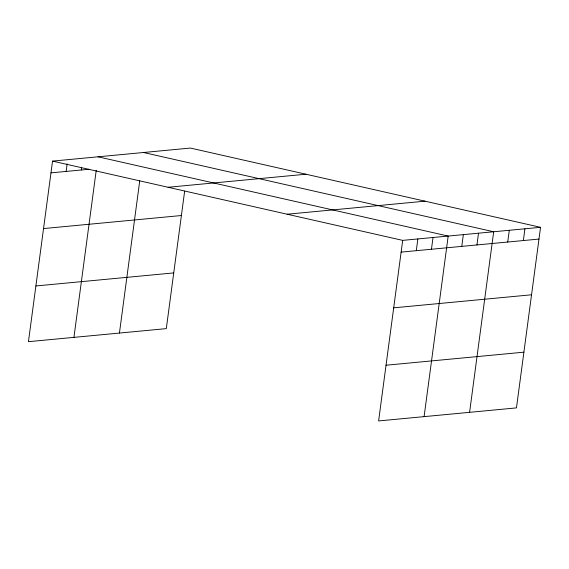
<?xml version="1.0" encoding="UTF-8"?>
<svg xmlns="http://www.w3.org/2000/svg" width="569" height="569" viewBox="0 0 569 569"><rect width="100%" height="100%" fill="white"/><g stroke="black" fill="none" stroke-linecap="round" stroke-linejoin="round"><path stroke-width="0.85" d="M540.55 227.323L402.696 240.374L378.605 420.939L516.46 407.888L540.55 227.323L190.395 148.061L52.54 161.112L28.45 341.677L166.304 328.626L184.648 191.148M66.139 171.425L67.149 163.879M81.303 169.996L81.637 167.478M73.942 337.367L96.232 170.302M119.433 333.064L139.746 180.793M416.295 250.687L417.859 238.937M431.458 249.25L433.023 237.501M424.097 416.629L448.187 236.071L98.032 156.809M461.786 246.384L463.351 234.634M476.95 244.947L478.515 233.198M469.589 412.319L493.679 231.761L143.523 152.499M507.733 242.031L509.305 230.281M523.359 240.552L524.924 228.802M50.975 172.862L88.885 169.278M168.097 187.272L305.944 174.221M43.543 228.574L181.39 215.523M287.146 214.221L425 201.17M35.883 285.965L173.737 272.914M401.131 252.124L538.985 239.072M393.698 307.829L531.553 294.785M386.038 365.227L523.893 352.175M52.54 161.112L402.696 240.374"/></g></svg>
